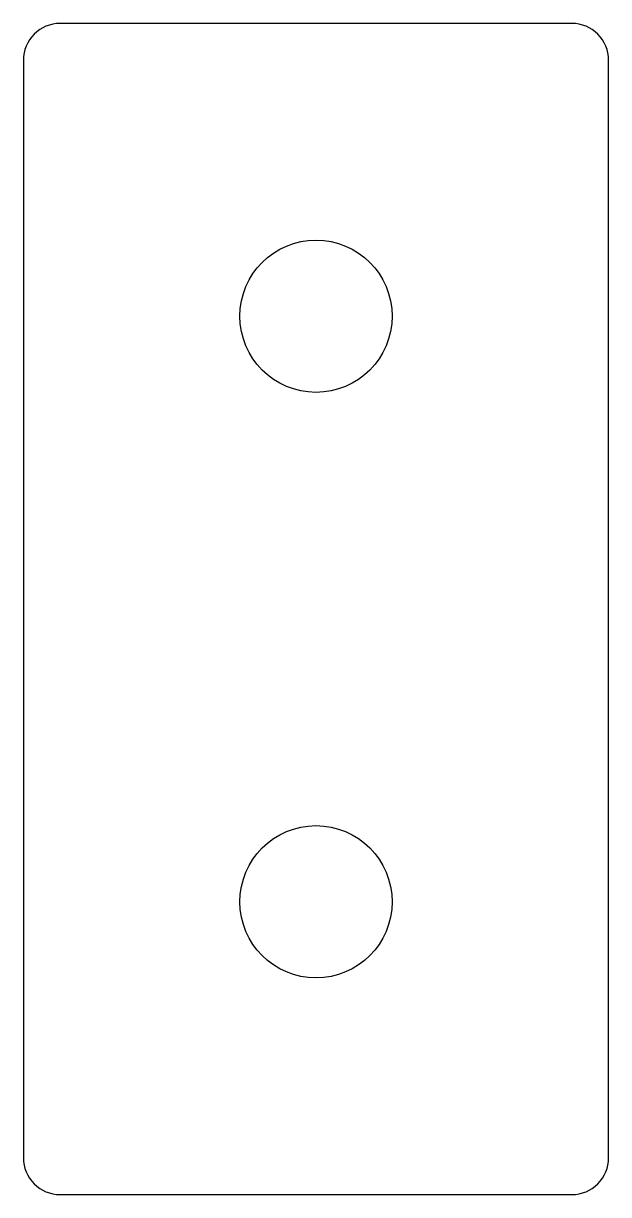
# Model space of a CAD drawing. Header units: inches. Extents: x -1 to 0, y -2 to 0.
import ezdxf

# ---------------------------------------------------------------- set-up
doc = ezdxf.new("R2010")
doc.units = ezdxf.units.IN
doc.header["$MEASUREMENT"] = 0

msp = doc.modelspace()

# ---------------------------------------------------------------- linework, layer by layer
msp.add_lwpolyline([(-0.9375, 0, 0.414214), (-1, -0.0625), (-1, -1.9375, 0.414214), (-0.9375, -2), (-0.0625, -2, 0.414214), (0, -1.9375), (0, -0.0625, 0.414214), (-0.0625, 0)], format="xyb", close=True)
for centre in [(-0.5, -0.5), (-0.5, -1.5)]:
    msp.add_circle(centre, 0.13)

doc.saveas('drawing.dxf')
